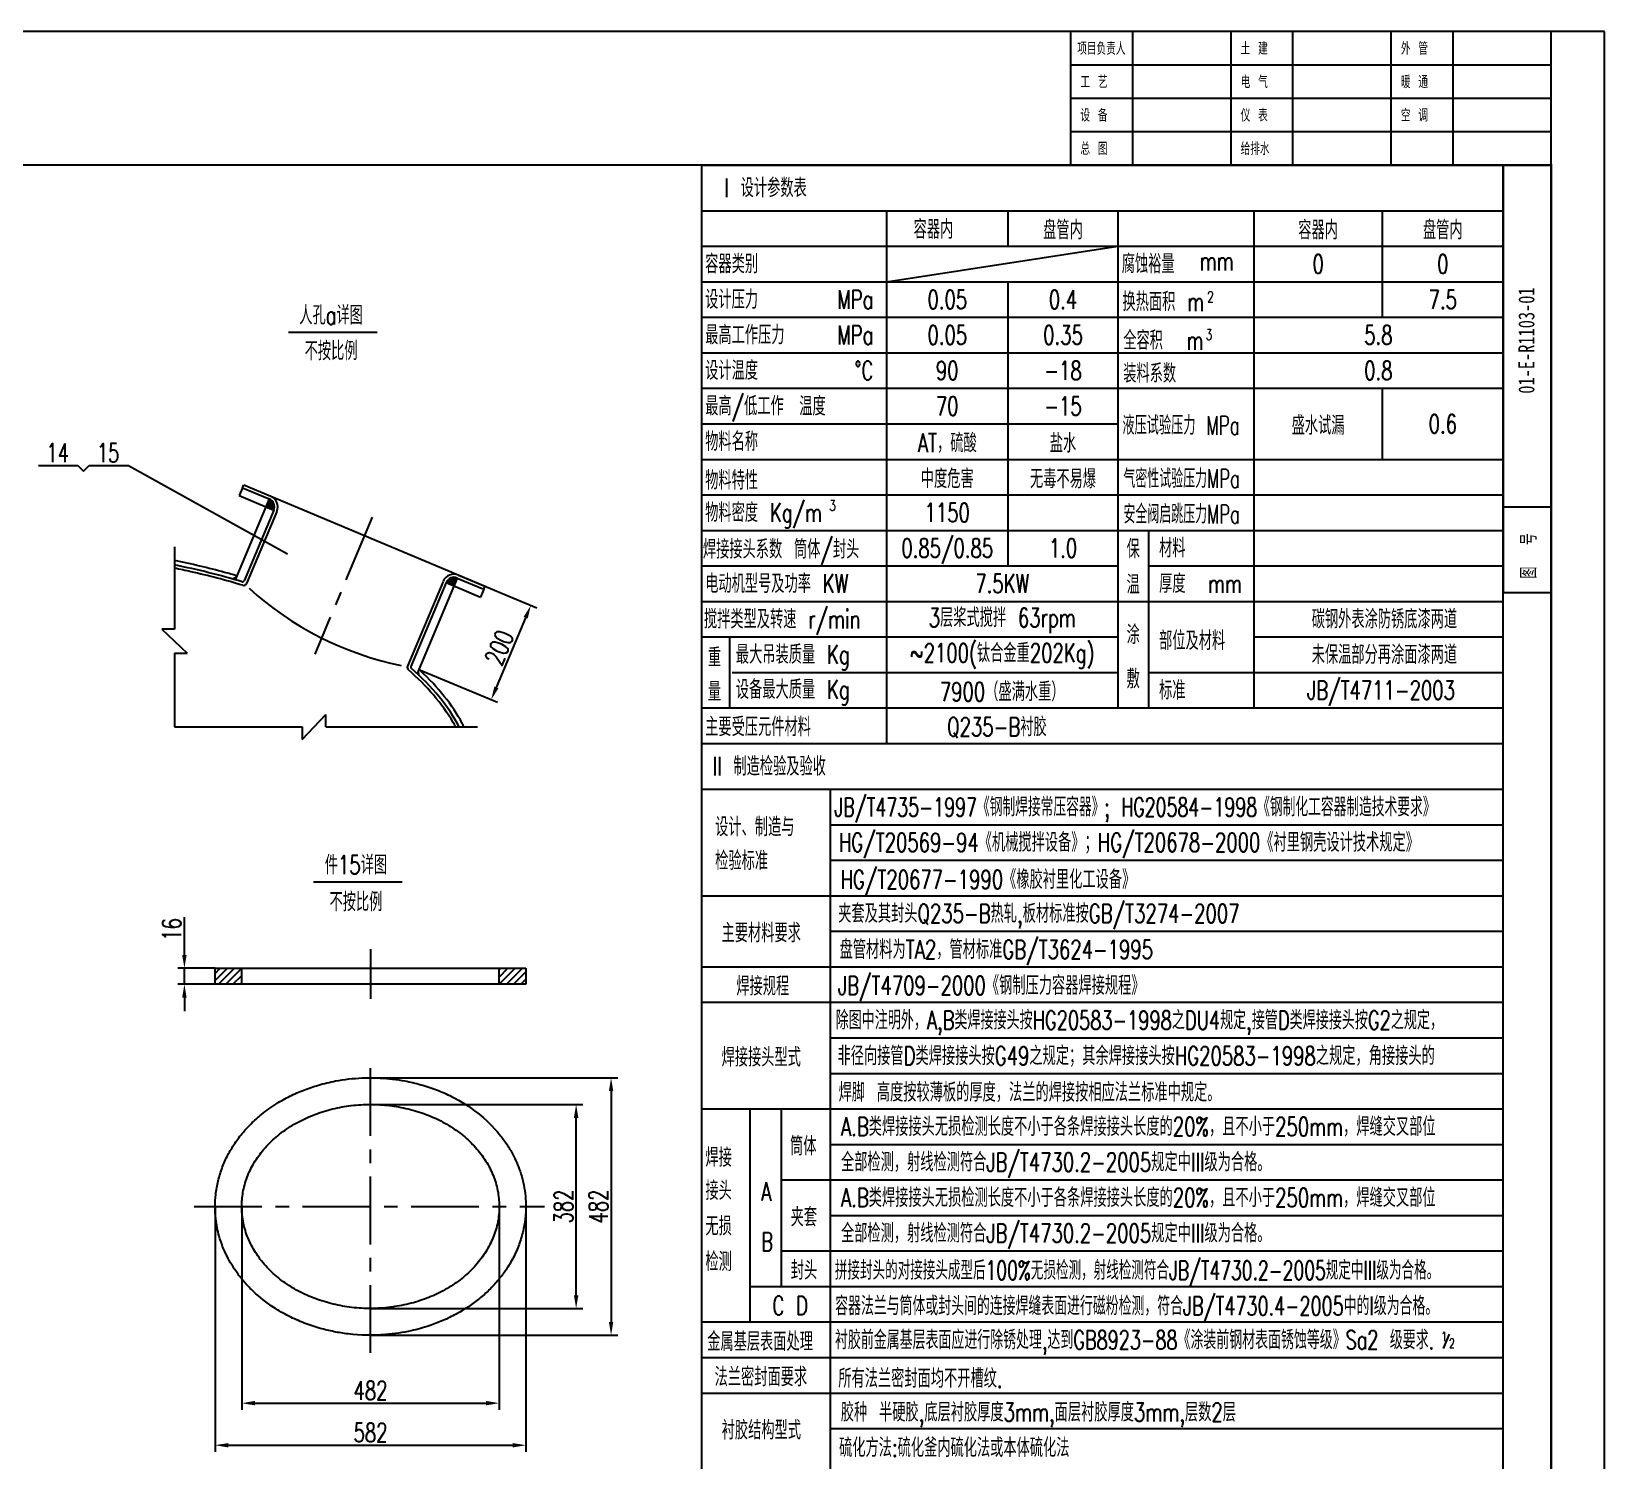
# Model space of a CAD drawing. Header units: millimetres. Extents: x 2887 to 8827, y -1619 to 6791.
# Drawn here: x 5882 to 8827, y 4116 to 6791 of the extents above; entities that cross this region are included whole.
import ezdxf
from ezdxf.enums import TextEntityAlignment as Align

# ---------------------------------------------------------------- set-up
doc = ezdxf.new("R2010")
doc.units = ezdxf.units.MM
doc.linetypes.add('CENTER', pattern=[50.8, 31.75, -6.35, 6.35, -6.35])
doc.linetypes.add('DIVIDE', pattern=[1.25, 0.5, -0.25, 0, -0.25, 0, -0.25])
doc.layers.get('0').update_dxf_attribs({"color": 2})
for name, color, linetype in [('1', 2, 'Continuous'), ('2', 1, 'Continuous'), ('6', 6, 'DIVIDE'), ('7标注层', 3, 'Continuous'), ('BZCC', 7, 'Continuous'), ('K1', 4, 'Continuous'), ('尺寸线', 1, 'Continuous')]:
    doc.layers.add(name, color=color, linetype=linetype)
doc.styles.add('HZ', font='txt.shx', dxfattribs={"width": 0.75, "bigfont": 'hzfs.shx'})
doc.styles.add('ST', font='', dxfattribs={"width": 0.8})
doc.styles.add('仿宋1', font='txt.shx', dxfattribs={"width": 0.7, "bigfont": 'hzfs.shx'})
doc.styles.add('汉字仿宋', font='txt.shx', dxfattribs={"width": 0.7071, "bigfont": 'hzfs.shx'})
doc.styles.get('ST').set_extended_font_data('SimSun')
doc.dimstyles.new('绘图', dxfattribs={"dimscale": 10, "dimtxt": 3.5, "dimasz": 2.5, "dimexe": 1.25, "dimexo": 0, "dimtad": 1, "dimdec": 0, "dimdsep": 46, "dimtxsty": '汉字仿宋', "dimcen": 2.5, "dimclrd": 4, "dimclre": 4, "dimclrt": 7, "dimadec": 0, "dimazin": 0, "dimtfac": 1, "dimtdec": 0, "dimtmove": 0, "dimatfit": 0, "dimldrblk": 'NONE', "dimfxl": 1, "dimlwd": 25, "dimlwe": 25, "dimarcsym": 0})
pattern_1 = [(45, (12090.059, 4978.599), (-6.735192, 6.735192), [])]

# ---------------------------------------------------------------- blocks, each defined once
blk = doc.blocks.new('*D42')
at = {"color": 4, "linetype": 'Continuous', "lineweight": 25, "transparency": 16777216}
for p, q in [((6681.9, 5773.8), (6828.7, 5712.1)), ((6752.7, 5563.4), (6807.5, 5693.9)), ((6607.7, 5597.2), (6754.5, 5535.5))]:
    blk.add_line(p, q, dxfattribs=at)
at = {"color": 4, "linetype": 'Continuous', "lineweight": -3, "transparency": 16777216}
for points in [[(6803.6, 5695.5), (6811.3, 5692.3), (6817.2, 5716.9)], [(6748.8, 5565), (6756.5, 5561.8), (6743, 5540.4)]]:
    blk.add_solid(points, dxfattribs=at)
at = {"layer": 'Defpoints', "color": 0, "linetype": 'Continuous', "lineweight": -3, "transparency": 16777216}
for p in [(6681.9, 5773.8), (6817.2, 5716.9), (6607.7, 5597.2)]:
    blk.add_point(p, dxfattribs=at)
at = {"color": 7, "linetype": 'Continuous', "lineweight": -3, "transparency": 16777216, "insert": (6758.2, 5637.9), "char_height": 35, "attachment_point": 5, "rotation": 67.2089, "style": '汉字仿宋'}
blk.add_mtext('200', dxfattribs=at)
blk = doc.blocks.new('_None')
blk = doc.blocks.new('*D43')
at = {"layer": 'Defpoints', "color": 0, "linetype": 'Continuous', "lineweight": -3, "transparency": 16777216}
for p in [(6276, 4591.6), (6758, 4591.6), (6758, 4223.4)]:
    blk.add_point(p, dxfattribs=at)
at = {"layer": '尺寸线', "linetype": 'Continuous', "lineweight": 25, "transparency": 16777216}
for p, q in [((6276, 4591.6), (6276, 4210.9)), ((6758, 4591.6), (6758, 4210.9)), ((6301, 4223.4), (6733, 4223.4))]:
    blk.add_line(p, q, dxfattribs=at)
at = {"layer": '尺寸线', "linetype": 'Continuous', "lineweight": -3, "transparency": 16777216}
for points in [[(6301, 4227.6), (6301, 4219.3), (6276, 4223.4)], [(6733, 4227.6), (6733, 4219.3), (6758, 4223.4)]]:
    blk.add_solid(points, dxfattribs=at)
at = {"layer": '尺寸线', "linetype": 'Continuous', "lineweight": -3, "transparency": 16777216, "insert": (6517, 4247.2), "char_height": 35, "attachment_point": 5, "style": '汉字仿宋'}
blk.add_mtext('482', dxfattribs=at)
blk = doc.blocks.new('*D44')
at = {"layer": 'Defpoints', "color": 0, "linetype": 'Continuous', "lineweight": -3, "transparency": 16777216}
for p in [(6226, 4591.6), (6808, 4591.6), (6808, 4144.7)]:
    blk.add_point(p, dxfattribs=at)
at = {"layer": '尺寸线', "linetype": 'Continuous', "lineweight": 25, "transparency": 16777216}
for p, q in [((6226, 4591.6), (6226, 4132.2)), ((6808, 4591.6), (6808, 4132.2)), ((6251, 4144.7), (6783, 4144.7))]:
    blk.add_line(p, q, dxfattribs=at)
at = {"layer": '尺寸线', "linetype": 'Continuous', "lineweight": -3, "transparency": 16777216}
for points in [[(6251, 4148.8), (6251, 4140.5), (6226, 4144.7)], [(6783, 4148.8), (6783, 4140.5), (6808, 4144.7)]]:
    blk.add_solid(points, dxfattribs=at)
at = {"layer": '尺寸线', "linetype": 'Continuous', "lineweight": -3, "transparency": 16777216, "insert": (6517, 4168.4), "char_height": 35, "attachment_point": 5, "style": '汉字仿宋'}
blk.add_mtext('582', dxfattribs=at)
blk = doc.blocks.new('*D45')
at = {"layer": 'Defpoints', "color": 0, "linetype": 'Continuous', "lineweight": -3, "transparency": 16777216}
for p in [(6517, 4782.6), (6902, 4782.6), (6517, 4400.6)]:
    blk.add_point(p, dxfattribs=at)
at = {"layer": '尺寸线', "linetype": 'Continuous', "lineweight": 25, "transparency": 16777216}
for p, q in [((6517, 4782.6), (6914.5, 4782.6)), ((6902, 4425.6), (6902, 4757.6)), ((6517, 4400.6), (6914.5, 4400.6))]:
    blk.add_line(p, q, dxfattribs=at)
at = {"layer": '尺寸线', "linetype": 'Continuous', "lineweight": -3, "transparency": 16777216}
for points in [[(6897.8, 4757.6), (6906.2, 4757.6), (6902, 4782.6)], [(6897.8, 4425.6), (6906.2, 4425.6), (6902, 4400.6)]]:
    blk.add_solid(points, dxfattribs=at)
at = {"layer": '尺寸线', "linetype": 'Continuous', "lineweight": -3, "transparency": 16777216, "insert": (6878.3, 4591.6), "char_height": 35, "attachment_point": 5, "rotation": 90, "style": '汉字仿宋'}
blk.add_mtext('382', dxfattribs=at)
blk = doc.blocks.new('*D46')
at = {"layer": 'Defpoints', "color": 0, "linetype": 'Continuous', "lineweight": -3, "transparency": 16777216}
for p in [(6517, 4832.6), (6517, 4350.6), (6967.4, 4350.6)]:
    blk.add_point(p, dxfattribs=at)
at = {"layer": '尺寸线', "linetype": 'Continuous', "lineweight": 25, "transparency": 16777216}
for p, q in [((6517, 4832.6), (6979.9, 4832.6)), ((6967.4, 4807.6), (6967.4, 4375.6)), ((6517, 4350.6), (6979.9, 4350.6))]:
    blk.add_line(p, q, dxfattribs=at)
at = {"layer": '尺寸线', "linetype": 'Continuous', "lineweight": -3, "transparency": 16777216}
for points in [[(6963.3, 4807.6), (6971.6, 4807.6), (6967.4, 4832.6)], [(6963.3, 4375.6), (6971.6, 4375.6), (6967.4, 4350.6)]]:
    blk.add_solid(points, dxfattribs=at)
at = {"layer": '尺寸线', "linetype": 'Continuous', "lineweight": -3, "transparency": 16777216, "insert": (6943.7, 4591.6), "char_height": 35, "attachment_point": 5, "rotation": 90, "style": '汉字仿宋'}
blk.add_mtext('482', dxfattribs=at)
blk = doc.blocks.new('*D47')
at = {"layer": 'Defpoints', "color": 0, "linetype": 'Continuous', "lineweight": -3, "transparency": 16777216}
for p in [(6168.6, 5037.6), (6226, 5037.6), (6226, 5007.6)]:
    blk.add_point(p, dxfattribs=at)
at = {"layer": '尺寸线', "linetype": 'Continuous', "lineweight": 25, "transparency": 16777216}
for p, q in [((6168.6, 5062.6), (6168.6, 5133.1)), ((6226, 5037.6), (6156.1, 5037.6)), ((6168.6, 5007.6), (6168.6, 5037.6)), ((6226, 5007.6), (6156.1, 5007.6)), ((6168.6, 4982.6), (6168.6, 4957.6))]:
    blk.add_line(p, q, dxfattribs=at)
at = {"layer": '尺寸线', "linetype": 'Continuous', "lineweight": -3, "transparency": 16777216}
for points in [[(6164.4, 5062.6), (6172.7, 5062.6), (6168.6, 5037.6)], [(6164.4, 4982.6), (6172.7, 4982.6), (6168.6, 5007.6)]]:
    blk.add_solid(points, dxfattribs=at)
at = {"layer": '尺寸线', "linetype": 'Continuous', "lineweight": -3, "transparency": 16777216, "insert": (6144.8, 5110.3), "char_height": 35, "attachment_point": 5, "rotation": 90, "style": '汉字仿宋'}
blk.add_mtext('16', dxfattribs=at)

msp = doc.modelspace()

# ---------------------------------------------------------------- hatches: boundary and pattern name
at = {"layer": '6', "linetype": 'Continuous', "lineweight": -3}
for points in [[(6327.4, 5916.2), (6321.2, 5901.5), (6335.9, 5895.3, 0.414214)], [(6679.5, 5768.2, 0.414214), (6658.6, 5759.7), (6673.3, 5753.5)]]:
    msp.add_hatch(color=256, dxfattribs=at).paths.add_polyline_path(points)
h = msp.add_hatch(dxfattribs=at)
h.set_pattern_fill('ANSI31', color=256, scale=3, style=0)
h.set_pattern_definition(pattern_1)
h.paths.add_polyline_path([(6276, 5037.6), (6226, 5037.6), (6226, 5007.6), (6276, 5007.6)])
h = msp.add_hatch(dxfattribs=at)
h.set_pattern_fill('ANSI31', color=256, scale=3, style=0)
h.set_pattern_definition(pattern_1)
h.paths.add_polyline_path([(6808, 5037.6), (6758, 5037.6), (6758, 5007.6), (6808, 5007.6)])

# ---------------------------------------------------------------- linework, layer by layer
for p, q in [((8827.4, 6791.4), (2887.4, 6791.4)), ((8827.4, -1618.6), (8827.4, 6791.4)), ((8727.4, -930.6), (8727.4, 6541.4)), ((5895.7, 5978.8), (5969.2, 5978.8)), ((5969.2, 5978.8), (5979.6, 5968.3)), ((5979.6, 5968.3), (5990.1, 5978.8)), ((5990.1, 5978.8), (6063.6, 5978.8)), ((6150.1, 5672.4), (6126.6, 5672.4)), ((6126.6, 5672.4), (6173.5, 5627.5)), ((6150.1, 5627.5), (6173.5, 5627.5)), ((6388.8, 5466.1), (6433.6, 5513)), ((6433.6, 5489.5), (6433.6, 5513)), ((6388.8, 5489.5), (6388.8, 5466.1)), ((6226, 5007.6), (6226, 5037.6)), ((6226, 5037.6), (6808, 5037.6)), ((6276, 5007.6), (6276, 5037.6)), ((6758, 5007.6), (6758, 5037.6)), ((6808, 5037.6), (6808, 5007.6)), ((6808, 5007.6), (6226, 5007.6))]:
    msp.add_line(p, q)
at = {"color": 7}
for p, q in [((8727.4, 6791.4), (7827.4, 6791.4)), ((7827.4, 6791.4), (7827.4, 6541.4)), ((7943.3, 6791.4), (7943.3, 6541.4)), ((8127.4, 6791.4), (8127.4, 6541.4)), ((8243.3, 6791.4), (8243.3, 6541.4)), ((8427.4, 6791.4), (8427.4, 6541.4)), ((8543.3, 6791.4), (8543.3, 6541.4)), ((7827.4, 6728.9), (8727.4, 6728.9)), ((7827.4, 6666.4), (8727.4, 6666.4)), ((7827.4, 6603.9), (8727.4, 6603.9)), ((8637.4, 6541.4), (8637.4, 5741.4)), ((8637.4, 5901.4), (8727.4, 5901.4)), ((8637.4, 5741.4), (8727.4, 5741.4))]:
    msp.add_line(p, q, dxfattribs=at)
at = {"color": 7, "linetype": 'Continuous', "lineweight": -3}
msp.add_line((7483, 6322.9), (7916.4, 6389.4), dxfattribs=at)
at = {"linetype": 'Continuous'}
for p, q in [((6363.6, 6228.4), (6529.5, 6228.4)), ((6277.6, 5937.1), (6271.4, 5922.4)), ((6271.4, 5922.4), (6335.9, 5895.3)), ((6277.6, 5937.1), (6327.4, 5916.2)), ((6327.4, 5916.2), (6263.8, 5764.9)), ((6335.9, 5895.3), (6280.3, 5762.8)), ((6658.6, 5759.7), (6592.6, 5602.7)), ((6679.5, 5768.2), (6604.4, 5589.4)), ((6658.6, 5759.7), (6723.1, 5732.6)), ((6679.5, 5768.2), (6729.3, 5747.3)), ((6729.3, 5747.3), (6723.1, 5732.6)), ((6410.2, 5199.3), (6576.2, 5199.3))]:
    msp.add_line(p, q, dxfattribs=at)
at = {"linetype": 'Continuous', "lineweight": -3}
for p, q in [((6063.6, 5978.8), (6361.4, 5813.3)), ((6277.6, 5937.1), (6279.9, 5942.7)), ((6279.9, 5942.7), (6731.6, 5752.9)), ((6341.4, 5892.9), (6284.8, 5758)), ((6150.1, 5826.4), (6150.1, 5672.4)), ((6653.1, 5762), (6586.2, 5603)), ((6729.3, 5747.3), (6731.6, 5752.9)), ((6150.1, 5627.5), (6150.1, 5489.5)), ((6150.1, 5489.5), (6388.8, 5489.5)), ((6433.6, 5489.5), (6717.2, 5489.5)), ((6517, 5073.1), (6517, 4980.5))]:
    msp.add_line(p, q, dxfattribs=at)
for centre, radius, start, end in [((6321.2, 5901.5), 22, 337.2089, 67.2089), ((6321.2, 5901.5), 16, 337.2089, 67.2089), ((6673.3, 5753.5), 22, 67.2089, 157.2089), ((6277.5, 5764), 3, 253.2462, 337.2089), ((6279.2, 5760.4), 6, 253.126, 337.2089), ((6673.3, 5753.5), 16, 67.2089, 157.2089), ((6591.8, 5600.7), 6, 157.2089, 229.116), ((6595.4, 5601.5), 3, 157.2089, 228.8774)]:
    msp.add_arc(centre, radius, start, end, dxfattribs=at)
at = {"linetype": 'Continuous'}
msp.add_arc((6695.4, 6195), 602.7, 227.7051, 258.4304, dxfattribs=at)
for start_param, end_param in [(4.170443, 4.327826), (9.680709, 9.944886)]:
    msp.add_ellipse((5812.4, 5375.6), major_axis=(-900, 0), ratio=0.5, start_param=start_param, end_param=end_param, dxfattribs=at)
for points, knots in [([(6266.9, 5772.4), (6259.3, 5774.6), (6251.6, 5776.7), (6213.5, 5787.1), (6182.1, 5794.5), (6150.1, 5800.9)], [4.185885, 4.185885, 4.185885, 4.185885, 4.2150184, 4.2150184, 4.3297177, 4.3297177, 4.3297177, 4.3297177]), ([(6692.1, 5489.5), (6691, 5491.7), (6689.9, 5493.9), (6679.5, 5513.3), (6668.2, 5530.2), (6642, 5563.2), (6627, 5579.3), (6609.4, 5595.6), (6608.6, 5596.4), (6607.7, 5597.2)], [9.6724252, 9.6724252, 9.6724252, 9.6724252, 9.6869881, 9.6869881, 9.802876, 9.802876, 9.918764, 9.918764, 9.9246968, 9.9246968, 9.9246968, 9.9246968])]:
    msp.add_open_spline(points, degree=3, knots=knots, dxfattribs=at)
at = {"linetype": 'Continuous', "lineweight": -3}
for points, knots in [([(6277.5, 5754.6), (6246.4, 5764), (6214.1, 5772.5), (6170.7, 5782.3), (6160.4, 5784.5), (6150.1, 5786.6)], [4.1670886, 4.1670886, 4.1670886, 4.1670886, 4.2889173, 4.2889173, 4.3263938, 4.3263938, 4.3263938, 4.3263938]), ([(6676.3, 5489.5), (6674.8, 5492.3), (6673.3, 5495.1), (6661.6, 5515.3), (6649.3, 5532.5), (6621.1, 5565.3), (6605.4, 5581), (6587.9, 5596.1)], [3.4040522, 3.4040522, 3.4040522, 3.4040522, 3.4235146, 3.4235146, 3.5471435, 3.5471435, 3.6653422, 3.6653422, 3.6653422, 3.6653422])]:
    msp.add_open_spline(points, degree=3, knots=knots, dxfattribs=at)
for points, knots in [([(6226, 4591.6), (6226, 4583.9), (6226.4, 4576.2), (6227.9, 4563), (6228.8, 4557.5), (6230.9, 4546.7), (6232.2, 4541.4), (6235.6, 4529.6), (6237.7, 4523.2), (6242.6, 4510.6), (6245.3, 4504.5), (6251.1, 4493), (6254, 4487.7), (6260.3, 4477.3), (6263.7, 4472.3), (6271.8, 4461), (6276.7, 4454.9), (6287, 4443.2), (6292.4, 4437.6), (6309.7, 4421.3), (6322.4, 4411.4), (6345, 4396.6), (6354.4, 4391.2), (6373.5, 4381.5), (6383.1, 4377.2), (6402.7, 4369.6), (6412.7, 4366.3), (6431.4, 4361.1), (6440.1, 4359), (6457.5, 4355.5), (6466.3, 4354.2), (6498.4, 4350.3), (6522, 4349.9), (6561.5, 4353.1), (6577.6, 4355.5), (6604.7, 4361.5), (6616, 4364.7), (6635.7, 4371.3), (6644.3, 4374.6), (6661.1, 4381.8), (6669.3, 4385.8), (6686.3, 4395.1), (6695.1, 4400.4), (6710.3, 4410.9), (6716.9, 4415.9), (6729.5, 4426.4), (6735.6, 4431.9), (6747.7, 4444), (6753.6, 4450.6), (6763.8, 4463.2), (6768.2, 4469.2), (6777.2, 4482.9), (6781.7, 4490.7), (6789.8, 4506.8), (6793.3, 4515.1), (6799.2, 4532), (6801.7, 4540.7), (6805.4, 4558.3), (6806.7, 4567.2), (6807.9, 4582.8), (6808.1, 4589.4), (6807.8, 4602.7), (6807.3, 4609.4), (6805.6, 4623.1), (6804.4, 4630.1), (6801.2, 4644.1), (6799.2, 4651), (6795.1, 4663.1), (6793.1, 4668.3), (6788.6, 4678.7), (6786.2, 4683.7), (6780.1, 4695.4), (6776.2, 4701.9), (6767.9, 4714.5), (6763.4, 4720.5), (6746.7, 4741.2), (6732.9, 4754.6), (6702.6, 4778.5), (6686.1, 4788.8), (6659.6, 4802.2), (6650.3, 4806.3), (6631.2, 4813.7), (6621.4, 4816.9), (6601.6, 4822.5), (6591.5, 4824.8), (6566.2, 4829.5), (6550.8, 4831.4), (6524.1, 4832.7), (6512.8, 4832.8), (6484.8, 4831.6), (6468.1, 4829.7), (6440.8, 4824.5), (6430, 4821.9), (6410.2, 4816.1), (6401.1, 4813.1), (6383.3, 4806.1), (6374.6, 4802.3), (6357.6, 4793.8), (6349.4, 4789.2), (6331.5, 4778), (6322, 4771.3), (6306.1, 4758.4), (6299.5, 4752.5), (6288.3, 4741.3), (6283.5, 4736.2), (6273.2, 4724.1), (6267.8, 4717), (6258.2, 4702.6), (6253.8, 4695.3), (6246, 4680.4), (6242.5, 4672.7), (6236.4, 4656.6), (6233.8, 4648.2), (6229.7, 4631.3), (6228.2, 4622.6), (6226.4, 4606.6), (6226, 4599.1), (6226, 4591.6)], [0, 0, 0, 0, 0.089385, 0.089385, 0.152991, 0.152991, 0.216596, 0.216596, 0.294271, 0.294271, 0.371945, 0.371945, 0.441761, 0.441761, 0.511577, 0.511577, 0.600716, 0.600716, 0.689854, 0.689854, 0.870839, 0.870839, 0.992929, 0.992929, 1.108926, 1.108926, 1.224922, 1.224922, 1.322058, 1.322058, 1.419194, 1.419194, 1.673738, 1.673738, 1.849824, 1.849824, 1.977761, 1.977761, 2.079026, 2.079026, 2.180292, 2.180292, 2.295154, 2.295154, 2.388194, 2.388194, 2.481234, 2.481234, 2.582761, 2.582761, 2.667204, 2.667204, 2.770893, 2.770893, 2.874582, 2.874582, 2.978271, 2.978271, 3.08196, 3.08196, 3.158691, 3.158691, 3.235423, 3.235423, 3.31808, 3.31808, 3.400737, 3.400737, 3.465549, 3.465549, 3.530362, 3.530362, 3.617007, 3.617007, 3.703651, 3.703651, 3.921337, 3.921337, 4.139023, 4.139023, 4.2519, 4.2519, 4.364776, 4.364776, 4.477653, 4.477653, 4.646082, 4.646082, 4.768072, 4.768072, 4.950401, 4.950401, 5.071275, 5.071275, 5.176794, 5.176794, 5.282313, 5.282313, 5.387832, 5.387832, 5.518958, 5.518958, 5.619256, 5.619256, 5.698981, 5.698981, 5.800912, 5.800912, 5.89819, 5.89819, 5.995469, 5.995469, 6.096261, 6.096261, 6.197053, 6.197053, 6.283185, 6.283185, 6.283185, 6.283185]), ([(6276, 4591.6), (6276, 4585.1), (6276.4, 4578.5), (6278.5, 4562.2), (6280.7, 4552.5), (6287, 4533.5), (6291.1, 4524.3), (6300.9, 4506.4), (6306.6, 4497.8), (6319.6, 4481.4), (6326.9, 4473.6), (6342.8, 4459.1), (6351.5, 4452.3), (6369.9, 4439.9), (6379.6, 4434.3), (6400.1, 4424.3), (6410.8, 4419.9), (6432.8, 4412.4), (6444.2, 4409.3), (6467.4, 4404.5), (6479.2, 4402.8), (6503, 4400.7), (6515, 4400.4), (6538.9, 4401.2), (6550.8, 4402.3), (6574.3, 4405.9), (6585.9, 4408.3), (6608.6, 4414.7), (6619.6, 4418.5), (6640.8, 4427.4), (6651, 4432.5), (6670.4, 4443.9), (6679.5, 4450.2), (6696.6, 4463.8), (6704.5, 4471.1), (6718.9, 4486.7), (6725.3, 4495), (6736.6, 4512.2), (6741.4, 4521.2), (6749.3, 4539.8), (6752.3, 4549.3), (6756.6, 4568.7), (6757.7, 4578.5), (6758.1, 4598.3), (6757.4, 4608.1), (6754, 4627.6), (6751.4, 4637.3), (6744.3, 4656), (6739.8, 4665.2), (6729.2, 4682.7), (6723.1, 4691.2), (6709.4, 4707.2), (6701.8, 4714.7), (6685.3, 4728.8), (6676.4, 4735.3), (6657.5, 4747.2), (6647.5, 4752.6), (6626.7, 4762), (6615.8, 4766.2), (6593.4, 4773), (6582, 4775.8), (6558.6, 4780), (6546.7, 4781.4), (6522.8, 4782.8), (6510.8, 4782.8), (6487, 4781.4), (6475.1, 4780), (6451.7, 4775.8), (6440.2, 4773), (6417.9, 4766.1), (6407, 4761.9), (6386.2, 4752.5), (6376.2, 4747.1), (6357.3, 4735.2), (6348.4, 4728.6), (6332, 4714.6), (6324.4, 4707), (6310.7, 4691), (6304.6, 4682.6), (6294, 4665), (6289.6, 4655.8), (6282.5, 4637.1), (6279.9, 4627.4), (6276.7, 4609.1), (6276, 4600.3), (6276, 4591.6)], [0, 0, 0, 0, 0.100529, 0.100529, 0.251755, 0.251755, 0.402982, 0.402982, 0.554208, 0.554208, 0.705434, 0.705434, 0.856661, 0.856661, 1.007887, 1.007887, 1.159113, 1.159113, 1.31034, 1.31034, 1.461566, 1.461566, 1.612792, 1.612792, 1.764019, 1.764019, 1.915245, 1.915245, 2.066471, 2.066471, 2.217698, 2.217698, 2.368924, 2.368924, 2.52015, 2.52015, 2.671377, 2.671377, 2.822603, 2.822603, 2.973829, 2.973829, 3.125056, 3.125056, 3.276282, 3.276282, 3.427509, 3.427509, 3.578735, 3.578735, 3.729961, 3.729961, 3.881188, 3.881188, 4.032414, 4.032414, 4.18364, 4.18364, 4.334867, 4.334867, 4.486093, 4.486093, 4.637319, 4.637319, 4.788546, 4.788546, 4.939772, 4.939772, 5.090998, 5.090998, 5.242225, 5.242225, 5.393451, 5.393451, 5.544677, 5.544677, 5.695904, 5.695904, 5.84713, 5.84713, 5.998356, 5.998356, 6.149583, 6.149583, 6.283185, 6.283185, 6.283185, 6.283185])]:
    msp.add_open_spline(points, degree=3, knots=knots)
for points in [[(6266.9, 5772.4), (6263.8, 5764.9), (6256.3, 5767.1)], [(6607.7, 5597.2), (6604.4, 5589.4), (6609.4, 5584.6)]]:
    msp.add_solid(points, dxfattribs=at)
at = {"layer": '1', "color": 7}
for p, q in [((7137.4, 5372.9), (8637.4, 5372.9)), ((7377.8, 5306.4), (8637.4, 5306.4)), ((7377.8, 5239.9), (8637.4, 5239.9)), ((7137.4, 5173.4), (8637.4, 5173.4)), ((7377.8, 5106.9), (8637.4, 5106.9)), ((7137.4, 5040.4), (8637.4, 5040.4)), ((7137.4, 5040.4), (8562.4, 5040.4)), ((7137.4, 5040.4), (8637.4, 5040.4)), ((7137.4, 5040.4), (8562.4, 5040.4)), ((7377.8, 5040.4), (8562.4, 5040.4)), ((7137.4, 4973.9), (8637.4, 4973.9)), ((7137.4, 4973.9), (8562.4, 4973.9)), ((7377.8, 4907.4), (8637.4, 4907.4)), ((7377.8, 4840.9), (8637.4, 4840.9))]:
    msp.add_line(p, q, dxfattribs=at)
at = {"layer": '2'}
for p, q in [((7137.4, 2693.9), (7137.4, 6541.4)), ((7137.4, 6541.4), (8637.4, 6541.4)), ((8637.4, 1867.4), (8637.4, 6541.4)), ((7137.4, 5458.4), (8637.4, 5458.4))]:
    msp.add_line(p, q, dxfattribs=at)
at = {"layer": 'BZCC'}
for p, q in [((8727.4, 6541.4), (7827.4, 6541.4)), ((8637.4, 6541.4), (8727.4, 6541.4)), ((8727.4, 6541.4), (8727.4, 5741.4))]:
    msp.add_line(p, q, dxfattribs=at)
at = {"layer": 'K1', "color": 7}
msp.add_line((8727.4, 6541.4), (8727.4, 6791.4), dxfattribs=at)
at = {"layer": 'K1', "linetype": 'CENTER', "lineweight": -3, "ltscale": 4}
for p, q in [((6520.3, 5882.2), (6412.5, 5625.7)), ((6517, 4317.4), (6517, 4874)), ((6186.7, 4591.6), (6843, 4591.6))]:
    msp.add_line(p, q, dxfattribs=at)
at = {"layer": 'K1', "const_width": 4}
msp.add_lwpolyline([(2987.4, -1518.6), (2987.4, 6541.4), (8727.4, 6541.4), (8727.4, -1518.6)], close=True, dxfattribs=at)
at = {"layer": '尺寸线', "color": 7}
for p, q in [((7137.4, 6455.9), (8637.4, 6455.9)), ((7483, 6455.9), (7483, 5458.4)), ((7710.7, 6389.4), (7710.7, 6455.9)), ((7916.4, 6455.9), (7916.4, 5724.4)), ((8170.5, 6455.9), (8170.5, 5524.9)), ((8411.6, 6256.4), (8411.6, 6455.9)), ((7137.4, 6389.4), (8637.4, 6389.4)), ((7137.4, 6389.4), (8562.4, 6389.4)), ((7137.4, 6322.9), (8637.4, 6322.9)), ((7710.7, 5857.4), (7710.7, 6322.9)), ((7137.4, 6256.4), (8637.4, 6256.4)), ((7137.4, 6189.9), (8637.4, 6189.9)), ((7137.4, 6123.4), (7916.4, 6123.4)), ((7137.4, 6123.4), (7916.4, 6123.4)), ((7916.4, 6123.4), (8562.4, 6123.4)), ((7973.4, 6123.4), (8637.4, 6123.4)), ((8411.6, 5990.4), (8411.6, 6123.4)), ((7137.4, 6056.9), (7916.4, 6056.9)), ((7137.4, 5990.4), (7916.4, 5990.4)), ((7916.4, 5990.4), (8637.4, 5990.4)), ((7137.4, 5923.9), (7916.4, 5923.9)), ((7916.4, 5923.9), (8637.4, 5923.9)), ((7137.4, 5857.4), (7916.4, 5857.4)), ((7710.7, 5790.9), (7710.7, 5857.4)), ((7916.4, 5857.4), (8637.4, 5857.4)), ((7973.4, 5857.4), (7973.4, 5657.9)), ((7137.4, 5790.9), (7916.4, 5790.9)), ((7973.4, 5790.9), (8637.4, 5790.9)), ((8163.4, 5790.9), (8637.4, 5790.9)), ((7137.4, 5724.4), (7916.4, 5724.4)), ((7137.4, 5724.4), (7916.4, 5724.4)), ((7137.4, 5724.4), (7916.4, 5724.4)), ((7916.4, 5724.4), (7916.4, 5524.9)), ((7916.4, 5724.4), (8637.4, 5724.4)), ((7916.4, 5724.4), (8637.4, 5724.4)), ((7973.4, 5724.4), (7973.4, 5524.9)), ((7137.4, 5657.9), (7916.4, 5657.9)), ((7137.4, 5657.9), (7916.4, 5657.9)), ((7189.3, 5657.9), (7189.3, 5524.9)), ((8170.5, 5657.9), (8637.4, 5657.9)), ((7194.2, 5591.4), (7916.4, 5591.4)), ((7973.4, 5591.4), (8637.4, 5591.4)), ((7137.4, 5524.9), (8637.4, 5524.9)), ((7377.8, 5372.9), (7377.8, 2978.9)), ((7137.4, 4774.4), (8637.4, 4774.4)), ((7227, 4774.4), (7227, 4375.4)), ((7286.1, 4774.4), (7286.1, 4441.9)), ((7377.8, 4774.4), (8637.4, 4774.4)), ((7377.8, 4707.9), (8637.4, 4707.9)), ((7286.1, 4641.4), (8637.4, 4641.4)), ((7377.8, 4574.9), (8637.4, 4574.9)), ((7377.8, 4574.9), (8637.4, 4574.9)), ((7286.1, 4508.4), (8637.4, 4508.4)), ((7227, 4441.9), (8637.4, 4441.9)), ((7227, 4441.9), (8637.4, 4441.9)), ((7137.4, 4375.4), (8637.4, 4375.4)), ((8536.4, 4352.7), (8525.1, 4325.8)), ((7137.4, 4308.9), (8637.4, 4308.9)), ((7137.4, 4242.4), (8637.4, 4242.4)), ((7377.8, 4175.9), (8637.4, 4175.9))]:
    msp.add_line(p, q, dxfattribs=at)

# ---------------------------------------------------------------- texts
at = {"style": '仿宋1', "width": 0.7}
for s, p in [('项目负责人', (7840.2, 6747.7)), ('土 建', (8146.1, 6747.7)), ('外 管', (8446.1, 6747.7)), ('工 艺', (7846.1, 6685.2)), ('电 气', (8146.1, 6685.2)), ('暖 通', (8446.1, 6685.2)), ('设 备', (7846.1, 6622.7)), ('仪 表', (8146.1, 6622.7)), ('空 调', (8446.1, 6622.7)), ('总 图', (7846.1, 6560.2)), ('给排水', (8146.1, 6560.2))]:
    msp.add_text(s, height=23.44, dxfattribs=at).set_placement(p)
at = {"style": 'ST', "width": 0.75}
msp.add_text('01-E-R1103-01', height=30, rotation=90, dxfattribs=at).set_placement((8681, 6212.8), align=Align.MIDDLE_CENTER)
at = {"color": 7, "style": 'HZ', "width": 0.75}
msp.add_text('图  号', height=30, rotation=90, dxfattribs=at).set_placement((8700.6, 5767.1))
at = {"layer": '7标注层', "style": '汉字仿宋'}
for s, width, p in [(' I 设计参数表', 0.7071, (7157.4, 6498.7)), ('容器类别', 0.7071, (7143.6, 6356.2)), ('腐蚀裕量', 0.7071, (7923.5, 6356.2)), ('设计压力', 0.7071, (7143.6, 6289.7)), ('换热面积 m', 0.7071, (7924.9, 6285.5)), ('最高工作压力', 0.7071, (7143.6, 6223.2)), ('全容积  m', 0.7071, (7926.3, 6213.2)), ('设计温度', 0.7071, (7143.6, 6156.7)), ('装料系数', 0.7071, (7926.3, 6151.4)), ('最高/低工作', 0.7071, (7143.6, 6090.2)), ('温度', 0.7071, (7319.7, 6089.9)), ('液压试验压力 MPa', 0.651536, (7924.7, 6054)), ('物料名称', 0.7071, (7143.6, 6023.7)), ('物料特性', 0.7071, (7143.6, 5951.2)), ('气密性试验压力MPa', 0.638909, (7926.6, 5954.3)), ('物料密度 Kg/m', 0.7071, (7143.6, 5890.7)), ('安全阀启跳压力MPa', 0.638909, (7926.6, 5887.8)), ('焊接接头系数 筒体/封头', 0.7071, (7139.3, 5822.1)), ('材料', 0.7071, (7993.4, 5824.2)), ('电动机型号及功率 KW', 0.7071, (7143.6, 5757.7)), ('厚度', 0.7071, (7993.4, 5757.7)), ('搅拌类型及转速 r/min', 0.7071, (7141.2, 5691.2)), ('部位及材料', 0.7071, (7993.4, 5651)), ('最大吊装质量 Kg', 0.7071, (7201, 5625.1)), ('设备最大质量 Kg', 0.7071, (7201, 5559.5)), ('标准', 0.7071, (7993.4, 5558.2)), ('主要受压元件材料', 0.7071, (7143.6, 5489.6)), ('Q235-B衬胶', 0.7071, (7596.6, 5489.6)), ('II 制造检验及验收', 0.7071, (7157.4, 5415.7)), (' JB/T4735-1997《钢制焊接常压容器》; HG20584-1998《钢制化工容器制造技术要求》', 0.681552, (7364.3, 5339.5)), ('设计、制造与', 0.7071, (7162.3, 5302.2)), (' HG/T20569-94《机械搅拌设备》；HG/T20678-2000《衬里钢壳设计技术规定》', 0.7071, (7371.7, 5273.2)), ('检验标准', 0.7071, (7162.3, 5238.9)), ('HG/T20677-1990《橡胶衬里化工设备》', 0.7071, (7396.9, 5203.8)), ('夹套及其封头Q235-B热轧,板材标准按GB/T3274-2007', 0.7071, (7392.6, 5140.2)), ('主要材料要求', 0.7071, (7174.3, 5103.7)), ('盘管材料为TA2，管材标准GB/T3624-1995', 0.7071, (7395.2, 5072.7)), ('焊接规程', 0.7071, (7201.9, 5004.1)), ('JB/T4709-2000《钢制压力容器焊接规程》', 0.7071, (7392.3, 5005.4)), ('除图中注明外，A,B类焊接接头按HG20583-1998之DU4规定,接管D类焊接接头按G2之规定，', 0.697844, (7387.8, 4940.5)), ('焊接接头型式', 0.7071, (7174.3, 4871.1)), ('非径向接管D类焊接接头按G49之规定；其余焊接接头按HG20583-1998之规定，角接接头的', 0.7071, (7391.3, 4873.7)), ('焊脚 高度按较薄板的厚度，法兰的焊接按相应法兰标准中规定。', 0.7071, (7393.4, 4805.4)), ('A.B类焊接接头无损检测长度不小于各条焊接接头长度的20%，且不小于250mm，焊缝交叉部位', 0.7071, (7397.8, 4741.2)), ('筒体', 0.7071, (7302.5, 4704.7)), ('焊接', 0.7071, (7144, 4683.4)), ('全部检测，射线检测符合JB/T4730.2-2005规定中III级为合格。', 0.7071, (7397.8, 4674.7)), ('接头', 0.7071, (7144, 4621.4)), ('A', 0.7071, (7248.3, 4619.5)), ('A.B类焊接接头无损检测长度不小于各条焊接接头长度的20%，且不小于250mm，焊缝交叉部位', 0.7071, (7397.8, 4608.2)), ('无损', 0.7071, (7144, 4554.9)), ('夹套', 0.7071, (7303.6, 4571.7)), ('全部检测，射线检测符合JB/T4730.2-2005规定中III级为合格。', 0.7071, (7397.8, 4541.7)), ('B', 0.7071, (7248.3, 4525.7)), ('检测', 0.7071, (7144, 4488.3)), ('封头', 0.7071, (7303.9, 4472)), ('拼接封头的对接接头成型后100%无损检测，射线检测符合JB/T4730.2-2005规定中III级为合格。', 0.672137, (7386.3, 4472.1)), ('C D', 0.7071, (7269.4, 4406.1)), ('容器法兰与筒体或封头间的连接焊缝表面进行磁粉检测，符合JB/T4730.4-2005中的I级为合格。', 0.689059, (7387, 4405.5)), ('胶种 半硬胶,底层衬胶厚度3mm,面层衬胶厚度3mm,层数2层', 0.7071, (7397.5, 4206.5)), ('衬胶结构型式', 0.7071, (7174.5, 4172.9)), ('硫化方法:硫化釜内硫化法或本体硫化法', 0.7071, (7394.3, 4140.2))]:
    msp.add_text(s, height=35, dxfattribs=dict(at, width=width)).set_placement(p, align=Align.MIDDLE_LEFT)
at = {"layer": '7标注层', "style": '汉字仿宋', "width": 0.7071}
for s, p in [('容器内', (7570.9, 6420.9)), ('盘管内', (7813.5, 6419.8)), ('容器内', (8291.1, 6419.6)), ('盘管内', (8524.5, 6419.8)), ('0', (8291.1, 6356.2)), ('0', (8524.5, 6356.2)), ('0.05', (7596.8, 6289.7)), ('0.4', (7813.5, 6289.7)), ('7.5', (8524.5, 6289.7)), ('人孔a详图', (6443.2, 6260.3)), ('不按比例', (6443.2, 6193.4)), ('0.05', (7596.8, 6223.2)), ('0.35', (7813.5, 6223.2)), ('5.8', (8403.9, 6223.2)), ('90', (7596.8, 6156.7)), ('-18', (7813.5, 6156.7)), ('0.8', (8403.9, 6156.7)), ('70', (7596.8, 6090.2)), ('-15', (7813.5, 6090.2)), ('盛水试漏', (8291.1, 6053.9)), ('0.6', (8524.5, 6056.9)), ('AT，硫酸', (7596.8, 6021.1)), ('盐水', (7813.5, 6020.6)), ('中度危害', (7596.8, 5954.1)), ('无毒不易爆', (7813.5, 5953.8)), ('1150', (7596.8, 5890.7)), ('0.85/0.85', (7596.8, 5824.2)), ('1.0', (7813.5, 5824.2)), ('7.5KW', (7699.7, 5757.7)), ('3层桨式搅拌 63rpm', (7699.7, 5694)), ('碳钢外表涂防锈底漆两道', (8415.2, 5691.2)), ('~2100(钛合金重202Kg)', (7699.7, 5627.9)), ('未保温部分再涂面漆两道', (8415.2, 5624.7)), ('7900（盛满水重）', (7699.7, 5555.3)), ('JB/T4711-2003', (8408.9, 5558.2)), ('件15详图', (6489.8, 5231.2)), ('不按比例', (6489.8, 5161.9))]:
    msp.add_text(s, height=35, dxfattribs=at).set_placement(p, align=Align.MIDDLE_CENTER)
for s, p in [('mm', (8132.9, 6361.7)), ('MPa', (7458.4, 6289.7)), ('MPa', (7458.4, 6223.2)), ('%%DC', (7458.4, 6156.7)), ('mm', (8148.4, 5757.7))]:
    msp.add_text(s, height=35, dxfattribs=at).set_placement(p, align=Align.MIDDLE_RIGHT)
at = {"layer": '7标注层', "style": '汉字仿宋'}
for s, height, width, p in [('2', 20, 0.7071, (8083.5, 6284.7)), ('3', 20, 0.7071, (8080.7, 6213.8)), ('3', 20, 0.7071, (7375.9, 5894)), ('金属基层表面处理', 35, 0.7071, (7147.4, 4321.3)), ('衬胶前金属基层表面应进行除锈处理,达到GB8923-88《涂装前钢材表面锈蚀等级》Sa2 级要求.', 35, 0.691781, (7386.6, 4324.4)), ('1', 17.5, 0.7071, (8521.7, 4339.7)), ('2', 17.5, 0.7071, (8536.3, 4327)), ('法兰密封面要求', 35, 0.7071, (7161.2, 4255)), ('所有法兰密封面均不开槽纹.', 35, 0.7071, (7392.8, 4252.3))]:
    msp.add_text(s, height=height, dxfattribs=dict(at, width=width)).set_placement(p)
at = {"layer": '7标注层', "style": '仿宋1', "width": 0.7}
for s, p in [('14', (5931.3, 5985)), ('15', (6025.7, 5985))]:
    msp.add_text(s, height=35, dxfattribs=at).set_placement(p, align=Align.CENTER)
at = {"layer": '7标注层', "style": '汉字仿宋', "width": 0.7071}
for s, p in [('保', (7944.9, 5824.2)), ('温', (7944.9, 5757.7)), ('涂', (7944.9, 5664.1)), ('重', (7161, 5621.2)), ('敷', (7944.9, 5581)), ('量', (7161, 5556.7))]:
    msp.add_text(s, height=35, dxfattribs=at).set_placement(p, align=Align.MIDDLE)

# ---------------------------------------------------------------- dimensions: what is measured, and where the dimension line sits
at = {"linetype": 'Continuous', "lineweight": -3}
dim = msp.add_aligned_dim(p1=(6607.7, 5597.2), p2=(6681.9, 5773.8), distance=-146.8, text='200', dimstyle='绘图', dxfattribs=at)
dim.commit()
dim.dimension.update_dxf_attribs({"geometry": '*D42', "text_midpoint": (6758.2, 5637.9)})
at = {"layer": '尺寸线', "linetype": 'Continuous', "lineweight": -3}
dim = msp.add_linear_dim(base=(6168.6, 5037.6), p1=(6226, 5007.6), p2=(6226, 5037.6), angle=90, text='16', dimstyle='绘图', override={"dimclrd": 256, "dimclre": 256, "dimclrt": 256}, dxfattribs=at)
dim.commit()
dim.dimension.update_dxf_attribs({"geometry": '*D47', "text_midpoint": (6144.8, 5110.3)})
for base, p1, p2, picture, middle in [((6967.4, 4350.6), (6517, 4832.6), (6517, 4350.6), '*D46', (6943.7, 4591.6)), ((6902, 4782.6), (6517, 4400.6), (6517, 4782.6), '*D45', (6878.3, 4591.6))]:
    dim = msp.add_linear_dim(base=base, p1=p1, p2=p2, angle=90, dimstyle='绘图', override={"dimclrd": 256, "dimclre": 256, "dimclrt": 256}, dxfattribs=at)
    dim.commit()
    dim.dimension.update_dxf_attribs({"geometry": picture, "text_midpoint": middle})
for base, p1, p2, picture, middle in [((6808, 4144.7), (6226, 4591.6), (6808, 4591.6), '*D44', (6517, 4168.4)), ((6758, 4223.4), (6276, 4591.6), (6758, 4591.6), '*D43', (6517, 4247.2))]:
    dim = msp.add_linear_dim(base=base, p1=p1, p2=p2, dimstyle='绘图', override={"dimclrd": 256, "dimclre": 256, "dimclrt": 256}, dxfattribs=at)
    dim.commit()
    dim.dimension.update_dxf_attribs({"geometry": picture, "text_midpoint": middle})

doc.saveas('drawing.dxf')
